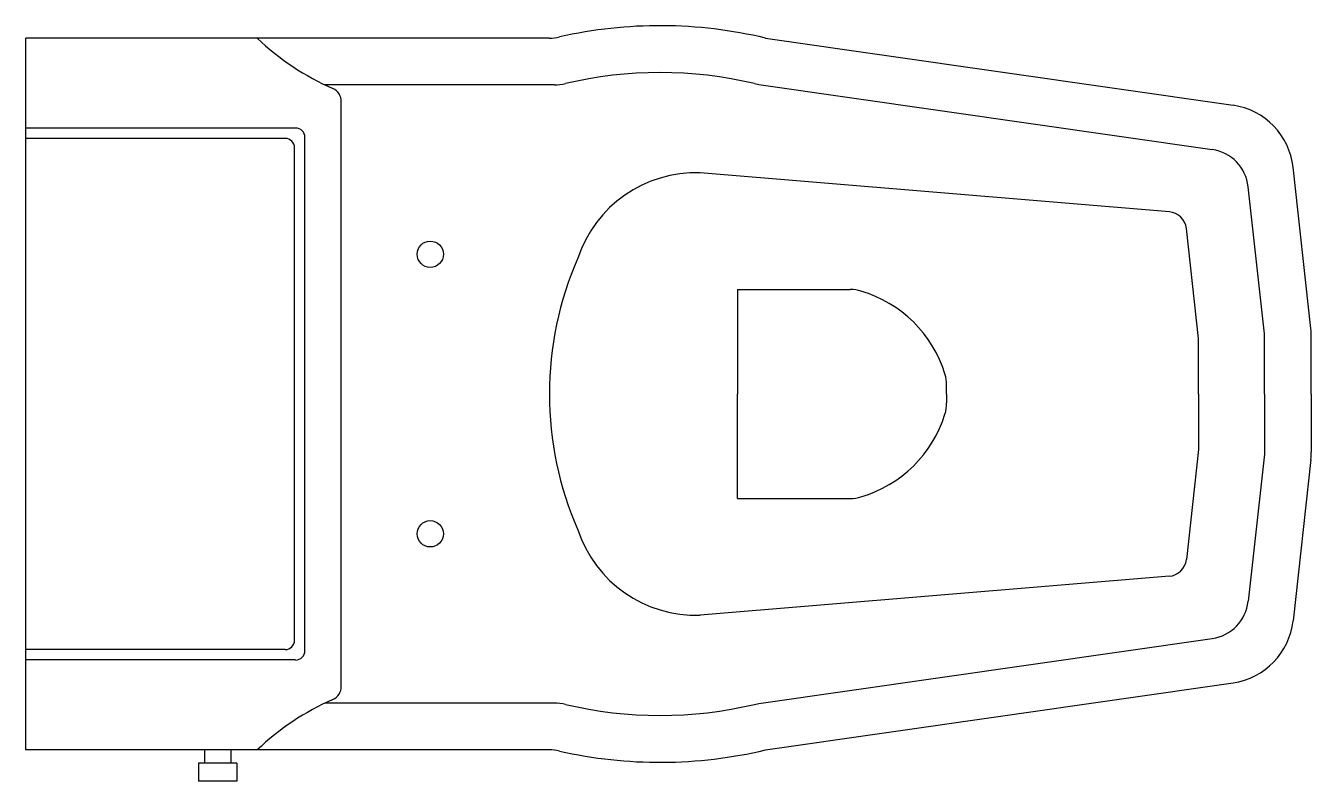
# Model space of a CAD drawing. Header units: millimetres. Extents: x -2990.767 to -2990.08, y 2968.479 to 2968.883.
import ezdxf

# ---------------------------------------------------------------- set-up
doc = ezdxf.new("R2010")
doc.units = ezdxf.units.MM
doc.header["$LTSCALE"] = 10
doc.layers.add('banheiro_louças', color=2, linetype='Continuous')

msp = doc.modelspace()

# ---------------------------------------------------------------- linework, layer by layer
at = {"layer": 'banheiro_louças'}
for p, q in [((-2990.76681, 2968.49601), (-2990.76681, 2968.87601)), ((-2990.48719, 2968.87601), (-2990.76681, 2968.87601)), ((-2990.37161, 2968.87601), (-2990.12183, 2968.84017)), ((-2990.48433, 2968.85103), (-2990.60696, 2968.85103)), ((-2990.3774, 2968.85171), (-2990.37516, 2968.85128)), ((-2990.37516, 2968.85128), (-2990.13299, 2968.81654)), ((-2990.59823, 2968.52983), (-2990.59823, 2968.84219)), ((-2990.62266, 2968.82801), (-2990.76681, 2968.82801)), ((-2990.62822, 2968.82244), (-2990.76681, 2968.82244)), ((-2990.61764, 2968.54902), (-2990.61764, 2968.82299)), ((-2990.62321, 2968.55459), (-2990.62321, 2968.81742)), ((-2990.08026, 2968.72094), (-2990.08978, 2968.80707)), ((-2990.15587, 2968.78329), (-2990.40652, 2968.80403)), ((-2990.10508, 2968.71819), (-2990.11376, 2968.79668)), ((-2990.14023, 2968.71569), (-2990.14673, 2968.7744)), ((-2990.14023, 2968.68601), (-2990.14023, 2968.71569)), ((-2990.10502, 2968.71708), (-2990.10508, 2968.71819)), ((-2990.10502, 2968.68601), (-2990.10502, 2968.71708)), ((-2990.08004, 2968.68601), (-2990.08004, 2968.71708)), ((-2990.14023, 2968.68601), (-2990.14023, 2968.65632)), ((-2990.10502, 2968.68601), (-2990.10502, 2968.65494)), ((-2990.08004, 2968.68601), (-2990.08004, 2968.65494)), ((-2990.14023, 2968.65632), (-2990.14673, 2968.59762)), ((-2990.10508, 2968.65383), (-2990.11376, 2968.57534)), ((-2990.10502, 2968.65494), (-2990.10508, 2968.65383)), ((-2990.08026, 2968.65108), (-2990.08978, 2968.56495)), ((-2990.15587, 2968.58872), (-2990.40652, 2968.56798)), ((-2990.37516, 2968.52073), (-2990.13299, 2968.55548)), ((-2990.62822, 2968.54958), (-2990.76681, 2968.54958)), ((-2990.62266, 2968.54401), (-2990.76681, 2968.54401)), ((-2990.37161, 2968.49601), (-2990.12183, 2968.53185)), ((-2990.48433, 2968.52099), (-2990.60696, 2968.52099)), ((-2990.3774, 2968.52031), (-2990.37516, 2968.52073)), ((-2990.48719, 2968.49601), (-2990.76681, 2968.49601)), ((-2990.67126, 2968.49601), (-2990.67126, 2968.48889)), ((-2990.65732, 2968.49601), (-2990.65732, 2968.48889)), ((-2990.65406, 2968.48889), (-2990.67452, 2968.48889)), ((-2990.67452, 2968.48889), (-2990.67452, 2968.47925)), ((-2990.65406, 2968.48889), (-2990.65406, 2968.47925)), ((-2990.65406, 2968.47925), (-2990.67452, 2968.47925))]:
    msp.add_line(p, q, dxfattribs=at)
at = {"layer": 'banheiro_louças', "color": 1}
for p, q in [((-2990.38661, 2968.74178), (-2990.3263, 2968.74178)), ((-2990.38661, 2968.74178), (-2990.38661, 2968.68601)), ((-2990.27483, 2968.68601), (-2990.27483, 2968.69076)), ((-2990.38661, 2968.63023), (-2990.38661, 2968.68601)), ((-2990.27483, 2968.68601), (-2990.27483, 2968.68125)), ((-2990.38661, 2968.63023), (-2990.3263, 2968.63023))]:
    msp.add_line(p, q, dxfattribs=at)
at = {"layer": 'banheiro_louças'}
for centre in [(-2990.55068, 2968.76064), (-2990.55068, 2968.61137)]:
    msp.add_circle(centre, 0.00702, dxfattribs=at)
for centre, radius, start, end in [((-2990.42797, 2968.6395), 0.24313, 76.59808, 102.75723), ((-2990.54517, 2968.97935), 0.14242, 226.5193, 246.169), ((-2990.48719, 2968.90109), 0.02508, 270, 282.75723), ((-2990.42797, 2968.6395), 0.21815, 76.59808, 103.39914), ((-2990.60575, 2968.84219), 0.00752, 0, 66.169), ((-2990.48433, 2968.87611), 0.02508, 270, 283.39914), ((-2990.12717, 2968.80293), 0.03762, 6.31054, 81.83524), ((-2990.62266, 2968.82299), 0.00502, 0, 90), ((-2990.62822, 2968.81742), 0.00502, 0, 90), ((-2990.1362, 2968.79419), 0.02257, 6.31054, 81.83524), ((-2990.40897, 2968.73788), 0.0662, 87.88142, 161.86027), ((-2990.1567, 2968.7733), 0.01003, 6.31054, 85.27077), ((-2990.30994, 2968.68682), 0.17709, 156.12827, 180.26233), ((-2990.11515, 2968.71708), 0.03511, 0, 6.31054), ((-2990.30994, 2968.6852), 0.17709, 179.73767, 203.87173), ((-2990.11515, 2968.65494), 0.03511, 353.68946, 0), ((-2990.40897, 2968.63414), 0.0662, 198.13973, 272.11858), ((-2990.1567, 2968.59872), 0.01003, 274.72923, 353.68946), ((-2990.1362, 2968.57782), 0.02257, 278.16476, 353.68946), ((-2990.12717, 2968.56908), 0.03762, 278.16476, 353.68946), ((-2990.62822, 2968.55459), 0.00502, 270, 0), ((-2990.62266, 2968.54902), 0.00502, 270, 0), ((-2990.60575, 2968.52983), 0.00752, 293.831, 0), ((-2990.54517, 2968.39266), 0.14242, 113.831, 133.4807), ((-2990.48433, 2968.49591), 0.02508, 76.60086, 90), ((-2990.42797, 2968.73252), 0.21815, 256.60086, 283.40192), ((-2990.48719, 2968.47093), 0.02508, 77.24277, 90), ((-2990.42797, 2968.73252), 0.24313, 257.24277, 283.40192)]:
    msp.add_arc(centre, radius, start, end, dxfattribs=at)
at = {"layer": 'banheiro_louças', "color": 1}
for centre, radius, start, end in [((-2990.3263, 2968.72172), 0.02006, 73.55666, 90), ((-2990.33953, 2968.6769), 0.0668, 17.25933, 73.55666), ((-2990.2949, 2968.69076), 0.02006, 0, 17.25933), ((-2990.2949, 2968.68125), 0.02006, 342.74067, 0), ((-2990.33953, 2968.69512), 0.0668, 286.44334, 342.74067), ((-2990.3263, 2968.65029), 0.02006, 270, 286.44334)]:
    msp.add_arc(centre, radius, start, end, dxfattribs=at)

doc.saveas('drawing.dxf')
